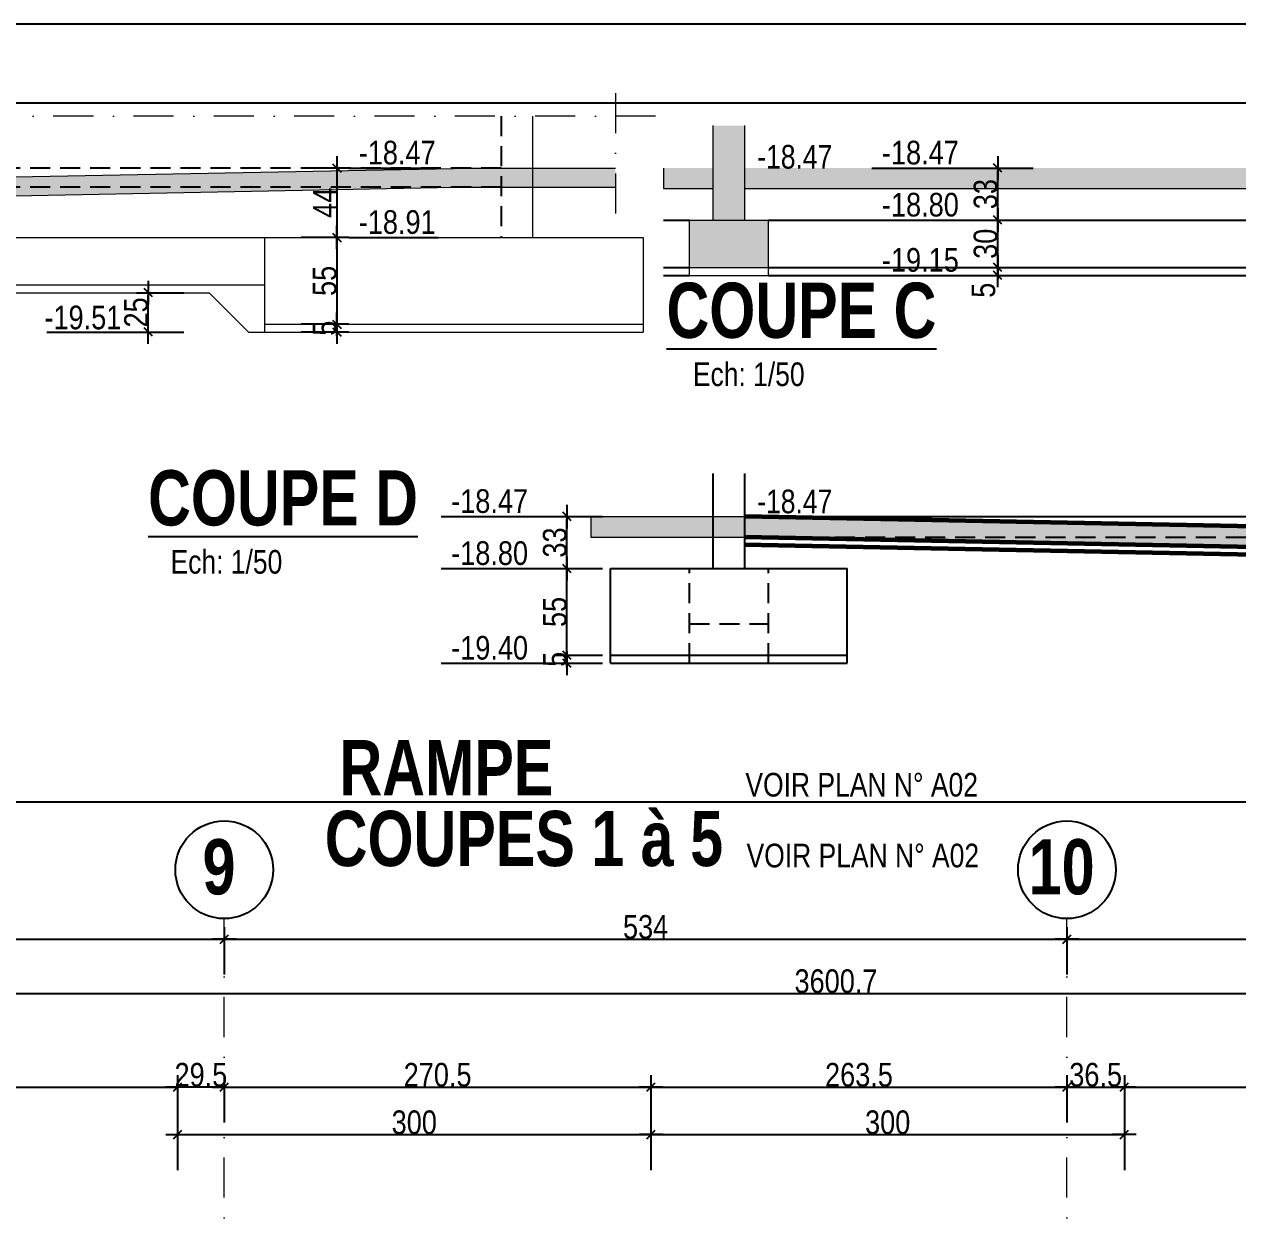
# Model space of a CAD drawing. Header units: centimetres. Extents: x -40 to 58779, y 2083 to 6283.
# Drawn here: x 52838 to 53607, y 5530 to 6283 of the extents above; entities that cross this region are included whole.
import ezdxf
from ezdxf.enums import TextEntityAlignment as Align

# ---------------------------------------------------------------- set-up
doc = ezdxf.new("R2010")
doc.units = ezdxf.units.CM
doc.header["$PDMODE"] = 1
doc.header["$PDSIZE"] = -2
doc.linetypes.add('CACHEX2', pattern=[19.05, 12.7, -6.35])
doc.linetypes.add('TIRETPTX2', pattern=[50.8, 25.4, -12.7, 0, -12.7])
for name, color, linetype in [('01_cote_gen', 4, 'Continuous'), ('01_linteaux', 2, 'Continuous'), ('01_poch_BN', 9, 'Continuous'), ('01_texte', 230, 'Continuous'), ('AA_COTES', 2, 'Continuous')]:
    doc.layers.add(name, color=color, linetype=linetype)
doc.layers.add('01_murs_coup', color=5, linetype='Continuous', lineweight=60)
doc.layers.add('01_tram_axes', color=2, linetype='TIRETPTX2', lineweight=9)
doc.styles.add('Arial Narrow', font='ARIALN.TTF')
doc.styles.add('impact', font='impact.ttf')
doc.styles.add('MATTE_TXT', font='arial.ttf')
doc.styles.add('STYLE2', font='ARIALN.TTF')
doc.dimstyles.new('JB50', dxfattribs={"dimscale": 0.1, "dimtxt": 150, "dimasz": 15, "dimexe": 0.1, "dimexo": 0.1, "dimgap": 0.09, "dimtad": 1, "dimdec": 1, "dimdsep": 46, "dimtxsty": 'STYLE2', "dimblk1": 'BOND_G', "dimblk2": 'BOND_D', "dimsah": 1, "dimcen": 1.5, "dimdle": 0.01, "dimse1": 1, "dimse2": 1, "dimclrd": 4, "dimclre": 2, "dimclrt": 6, "dimazin": 2, "dimtfac": 2.333333, "dimtdec": 1, "dimtix": 1, "dimtmove": 2, "dimatfit": 3, "dimldrblk": 'BOND_G', "dimfxl": 1, "dimtolj": 1, "dimtzin": 0, "dimarcsym": 0})

# ---------------------------------------------------------------- blocks, each defined once
blk = doc.blocks.new('BOND_G')
at = {"layer": 'AA_COTES', "color": 0}
for p, q in [((0, -5), (0, 15)), ((5, 0), (-5, 0)), ((1.77, 1.77), (-1.77, -1.77))]:
    blk.add_line(p, q, dxfattribs=at)
blk = doc.blocks.new('BOND_D')
at = {"layer": 'AA_COTES', "color": 0}
for p, q in [((5, 0), (-5, 0)), ((-1.77, -1.77), (1.77, 1.77)), ((0, 5), (0, -15))]:
    blk.add_line(p, q, dxfattribs=at)
blk = doc.blocks.new('*D1476')
at = {"layer": '01_cote_gen', "color": 4, "lineweight": -2, "transparency": 16777216}
blk.add_line((53500.37, 5703.03), (53777.37, 5703.03), dxfattribs=at)
at = {"layer": 'Defpoints', "color": 0, "lineweight": 0, "transparency": 16777216}
for p in [(53778.87, 5703.03), (53498.87, 5628.46), (53778.87, 5628.46)]:
    blk.add_point(p, dxfattribs=at)
at = {"layer": '01_cote_gen', "color": 4, "lineweight": -2, "transparency": 16777216, "xscale": 1.5, "yscale": 1.5, "zscale": 1.5, "rotation": 180}
blk.add_blockref('BOND_G', (53498.87, 5703.03), dxfattribs=at)
at = {"layer": '01_cote_gen', "color": 4, "lineweight": -2, "transparency": 16777216, "xscale": 1.5, "yscale": 1.5, "zscale": 1.5}
blk.add_blockref('BOND_D', (53778.87, 5703.03), dxfattribs=at)
at = {"layer": '01_cote_gen', "color": 6, "transparency": 16777216, "insert": (53638.87, 5710.7), "char_height": 15, "attachment_point": 5, "style": 'STYLE2'}
blk.add_mtext('\\A1;280', dxfattribs=at)
blk = doc.blocks.new('*D1477')
at = {"layer": '01_cote_gen', "color": 4, "lineweight": -2, "transparency": 16777216}
blk.add_line((52966.37, 5703.03), (53497.37, 5703.03), dxfattribs=at)
at = {"layer": 'Defpoints', "color": 0, "lineweight": 0, "transparency": 16777216}
for p in [(53498.87, 5703.03), (52964.87, 5588.26), (53498.87, 5588.26)]:
    blk.add_point(p, dxfattribs=at)
at = {"layer": '01_cote_gen', "color": 4, "lineweight": -2, "transparency": 16777216, "xscale": 1.5, "yscale": 1.5, "zscale": 1.5, "rotation": 180}
blk.add_blockref('BOND_G', (52964.87, 5703.03), dxfattribs=at)
at = {"layer": '01_cote_gen', "color": 4, "lineweight": -2, "transparency": 16777216, "xscale": 1.5, "yscale": 1.5, "zscale": 1.5}
blk.add_blockref('BOND_D', (53498.87, 5703.03), dxfattribs=at)
at = {"layer": '01_cote_gen', "color": 6, "transparency": 16777216, "insert": (53231.87, 5710.7), "char_height": 15, "attachment_point": 5, "style": 'STYLE2'}
blk.add_mtext('\\A1;534', dxfattribs=at)
blk = doc.blocks.new('*D1478')
at = {"layer": '01_cote_gen', "color": 4, "lineweight": -2, "transparency": 16777216}
blk.add_line((52420.37, 5703.03), (52963.37, 5703.03), dxfattribs=at)
at = {"layer": 'Defpoints', "color": 0, "lineweight": 0, "transparency": 16777216}
for p in [(52964.87, 5703.03), (52418.87, 5675.44), (52964.87, 5680.53)]:
    blk.add_point(p, dxfattribs=at)
at = {"layer": '01_cote_gen', "color": 4, "lineweight": -2, "transparency": 16777216, "xscale": 1.5, "yscale": 1.5, "zscale": 1.5, "rotation": 180}
blk.add_blockref('BOND_G', (52418.87, 5703.03), dxfattribs=at)
at = {"layer": '01_cote_gen', "color": 4, "lineweight": -2, "transparency": 16777216, "xscale": 1.5, "yscale": 1.5, "zscale": 1.5}
blk.add_blockref('BOND_D', (52964.87, 5703.03), dxfattribs=at)
at = {"layer": '01_cote_gen', "color": 6, "transparency": 16777216, "insert": (52691.87, 5710.7), "char_height": 15, "attachment_point": 5, "style": 'STYLE2'}
blk.add_mtext('\\A1;546', dxfattribs=at)
blk = doc.blocks.new('*D1487')
at = {"layer": '01_cote_gen', "color": 4, "lineweight": -2, "transparency": 16777216}
blk.add_line((51553.66, 5668.62), (55151.36, 5668.62), dxfattribs=at)
at = {"layer": 'Defpoints', "color": 0, "lineweight": 0, "transparency": 16777216}
for p in [(55152.86, 5668.62), (51552.16, 5480.73), (55152.86, 5479.56)]:
    blk.add_point(p, dxfattribs=at)
at = {"layer": '01_cote_gen', "color": 4, "lineweight": -2, "transparency": 16777216, "xscale": 1.5, "yscale": 1.5, "zscale": 1.5, "rotation": 180}
blk.add_blockref('BOND_G', (51552.16, 5668.62), dxfattribs=at)
at = {"layer": '01_cote_gen', "color": 4, "lineweight": -2, "transparency": 16777216, "xscale": 1.5, "yscale": 1.5, "zscale": 1.5}
blk.add_blockref('BOND_D', (55152.86, 5668.62), dxfattribs=at)
at = {"layer": '01_cote_gen', "color": 6, "lineweight": 0, "transparency": 16777216, "insert": (53352.51, 5676.29), "char_height": 15, "attachment_point": 5, "style": 'STYLE2'}
blk.add_mtext('\\A1;3600.7', dxfattribs=at)
blk = doc.blocks.new('*D1503')
at = {"layer": '01_cote_gen', "color": 4, "lineweight": -2, "transparency": 16777216}
blk.add_line((52636.77, 5609.29), (52933.77, 5609.29), dxfattribs=at)
at = {"layer": 'Defpoints', "color": 0, "lineweight": 0, "transparency": 16777216}
for p in [(52635.27, 5677.65), (52935.27, 5609.29), (52935.27, 5447.93)]:
    blk.add_point(p, dxfattribs=at)
at = {"layer": '01_cote_gen', "color": 4, "lineweight": -2, "transparency": 16777216, "xscale": 1.5, "yscale": 1.5, "zscale": 1.5, "rotation": 180}
blk.add_blockref('BOND_G', (52635.27, 5609.29), dxfattribs=at)
at = {"layer": '01_cote_gen', "color": 4, "lineweight": -2, "transparency": 16777216, "xscale": 1.5, "yscale": 1.5, "zscale": 1.5}
blk.add_blockref('BOND_D', (52935.27, 5609.29), dxfattribs=at)
at = {"layer": '01_cote_gen', "color": 6, "transparency": 16777216, "insert": (52785.27, 5616.96), "char_height": 15, "attachment_point": 5, "style": 'STYLE2'}
blk.add_mtext('\\A1;300', dxfattribs=at)
blk = doc.blocks.new('*D1504')
at = {"layer": '01_cote_gen', "color": 4, "lineweight": -2, "transparency": 16777216}
blk.add_line((52936.77, 5579.19), (53233.77, 5579.19), dxfattribs=at)
at = {"layer": 'Defpoints', "color": 0, "lineweight": 0, "transparency": 16777216}
for p in [(52935.27, 5586.79), (53235.27, 5579.19), (53235.27, 5393.07)]:
    blk.add_point(p, dxfattribs=at)
at = {"layer": '01_cote_gen', "color": 4, "lineweight": -2, "transparency": 16777216, "xscale": 1.5, "yscale": 1.5, "zscale": 1.5, "rotation": 180}
blk.add_blockref('BOND_G', (52935.27, 5579.19), dxfattribs=at)
at = {"layer": '01_cote_gen', "color": 4, "lineweight": -2, "transparency": 16777216, "xscale": 1.5, "yscale": 1.5, "zscale": 1.5}
blk.add_blockref('BOND_D', (53235.27, 5579.19), dxfattribs=at)
at = {"layer": '01_cote_gen', "color": 6, "transparency": 16777216, "insert": (53085.27, 5586.85), "char_height": 15, "attachment_point": 5, "style": 'STYLE2'}
blk.add_mtext('\\A1;300', dxfattribs=at)
blk = doc.blocks.new('*D1505')
at = {"layer": '01_cote_gen', "color": 4, "lineweight": -2, "transparency": 16777216}
for p, q in [((52933.77, 5609.29), (52932.27, 5609.29)), ((52964.87, 5609.29), (52935.27, 5609.29)), ((52966.37, 5609.29), (52967.87, 5609.29))]:
    blk.add_line(p, q, dxfattribs=at)
at = {"layer": 'Defpoints', "color": 0, "lineweight": 0, "transparency": 16777216}
for p in [(52935.27, 5609.29), (52935.27, 5587.77), (52964.87, 5587.77)]:
    blk.add_point(p, dxfattribs=at)
at = {"layer": '01_cote_gen', "color": 4, "lineweight": -2, "transparency": 16777216, "xscale": 1.5, "yscale": 1.5, "zscale": 1.5}
blk.add_blockref('BOND_D', (52935.27, 5609.29), dxfattribs=at)
at = {"layer": '01_cote_gen', "color": 4, "lineweight": -2, "transparency": 16777216, "xscale": 1.5, "yscale": 1.5, "zscale": 1.5, "rotation": 180}
blk.add_blockref('BOND_G', (52964.87, 5609.29), dxfattribs=at)
at = {"layer": '01_cote_gen', "color": 6, "transparency": 16777216, "insert": (52950.07, 5616.96), "char_height": 15, "attachment_point": 5, "style": 'STYLE2'}
blk.add_mtext('\\A1;29.5', dxfattribs=at)
blk = doc.blocks.new('*D1506')
at = {"layer": '01_cote_gen', "color": 4, "lineweight": -2, "transparency": 16777216}
blk.add_line((52966.37, 5609.29), (53233.77, 5609.29), dxfattribs=at)
at = {"layer": 'Defpoints', "color": 0, "lineweight": 0, "transparency": 16777216}
for p in [(53235.27, 5609.29), (52964.87, 5586.79), (53235.27, 5586.79)]:
    blk.add_point(p, dxfattribs=at)
at = {"layer": '01_cote_gen', "color": 4, "lineweight": -2, "transparency": 16777216, "xscale": 1.5, "yscale": 1.5, "zscale": 1.5, "rotation": 180}
blk.add_blockref('BOND_G', (52964.87, 5609.29), dxfattribs=at)
at = {"layer": '01_cote_gen', "color": 4, "lineweight": -2, "transparency": 16777216, "xscale": 1.5, "yscale": 1.5, "zscale": 1.5}
blk.add_blockref('BOND_D', (53235.27, 5609.29), dxfattribs=at)
at = {"layer": '01_cote_gen', "color": 6, "transparency": 16777216, "insert": (53100.07, 5616.96), "char_height": 15, "attachment_point": 5, "style": 'STYLE2'}
blk.add_mtext('\\A1;270.5', dxfattribs=at)
blk = doc.blocks.new('*D1507')
at = {"layer": '01_cote_gen', "color": 4, "lineweight": -2, "transparency": 16777216}
blk.add_line((53236.77, 5579.19), (53533.77, 5579.19), dxfattribs=at)
at = {"layer": 'Defpoints', "color": 0, "lineweight": 0, "transparency": 16777216}
for p in [(53535.27, 5579.19), (53235.27, 5424.89), (53535.27, 5370.03)]:
    blk.add_point(p, dxfattribs=at)
at = {"layer": '01_cote_gen', "color": 4, "lineweight": -2, "transparency": 16777216, "xscale": 1.5, "yscale": 1.5, "zscale": 1.5, "rotation": 180}
blk.add_blockref('BOND_G', (53235.27, 5579.19), dxfattribs=at)
at = {"layer": '01_cote_gen', "color": 4, "lineweight": -2, "transparency": 16777216, "xscale": 1.5, "yscale": 1.5, "zscale": 1.5}
blk.add_blockref('BOND_D', (53535.27, 5579.19), dxfattribs=at)
at = {"layer": '01_cote_gen', "color": 6, "transparency": 16777216, "insert": (53385.27, 5586.85), "char_height": 15, "attachment_point": 5, "style": 'STYLE2'}
blk.add_mtext('\\A1;300', dxfattribs=at)
blk = doc.blocks.new('*D1508')
at = {"layer": '01_cote_gen', "color": 4, "lineweight": -2, "transparency": 16777216}
blk.add_line((53500.37, 5609.29), (53533.77, 5609.29), dxfattribs=at)
at = {"layer": 'Defpoints', "color": 0, "lineweight": 0, "transparency": 16777216}
for p in [(53535.27, 5609.29), (53498.87, 5586.79), (53535.27, 5516.83)]:
    blk.add_point(p, dxfattribs=at)
at = {"layer": '01_cote_gen', "color": 4, "lineweight": -2, "transparency": 16777216, "xscale": 1.5, "yscale": 1.5, "zscale": 1.5, "rotation": 180}
blk.add_blockref('BOND_G', (53498.87, 5609.29), dxfattribs=at)
at = {"layer": '01_cote_gen', "color": 4, "lineweight": -2, "transparency": 16777216, "xscale": 1.5, "yscale": 1.5, "zscale": 1.5}
blk.add_blockref('BOND_D', (53535.27, 5609.29), dxfattribs=at)
at = {"layer": '01_cote_gen', "color": 6, "transparency": 16777216, "insert": (53517.07, 5616.96), "char_height": 15, "attachment_point": 5, "style": 'STYLE2'}
blk.add_mtext('\\A1;36.5', dxfattribs=at)
blk = doc.blocks.new('*D1509')
at = {"layer": '01_cote_gen', "color": 4, "lineweight": -2, "transparency": 16777216}
blk.add_line((53236.77, 5609.29), (53497.37, 5609.29), dxfattribs=at)
at = {"layer": 'Defpoints', "color": 0, "lineweight": 0, "transparency": 16777216}
for p in [(53498.87, 5609.29), (53235.27, 5601.79), (53498.87, 5586.79)]:
    blk.add_point(p, dxfattribs=at)
at = {"layer": '01_cote_gen', "color": 4, "lineweight": -2, "transparency": 16777216, "xscale": 1.5, "yscale": 1.5, "zscale": 1.5, "rotation": 180}
blk.add_blockref('BOND_G', (53235.27, 5609.29), dxfattribs=at)
at = {"layer": '01_cote_gen', "color": 4, "lineweight": -2, "transparency": 16777216, "xscale": 1.5, "yscale": 1.5, "zscale": 1.5}
blk.add_blockref('BOND_D', (53498.87, 5609.29), dxfattribs=at)
at = {"layer": '01_cote_gen', "color": 6, "transparency": 16777216, "insert": (53367.07, 5616.96), "char_height": 15, "attachment_point": 5, "style": 'STYLE2'}
blk.add_mtext('\\A1;263.5', dxfattribs=at)
blk = doc.blocks.new('*D1510')
at = {"layer": '01_cote_gen', "color": 4, "lineweight": -2, "transparency": 16777216}
blk.add_line((53536.77, 5609.29), (54360.67, 5609.29), dxfattribs=at)
at = {"layer": 'Defpoints', "color": 0, "lineweight": 0, "transparency": 16777216}
for p in [(54362.17, 5609.29), (53535.27, 5431.14), (54362.17, 5396.51)]:
    blk.add_point(p, dxfattribs=at)
at = {"layer": '01_cote_gen', "color": 4, "lineweight": -2, "transparency": 16777216, "xscale": 1.5, "yscale": 1.5, "zscale": 1.5, "rotation": 180}
blk.add_blockref('BOND_G', (53535.27, 5609.29), dxfattribs=at)
at = {"layer": '01_cote_gen', "color": 4, "lineweight": -2, "transparency": 16777216, "xscale": 1.5, "yscale": 1.5, "zscale": 1.5}
blk.add_blockref('BOND_D', (54362.17, 5609.29), dxfattribs=at)
at = {"layer": '01_cote_gen', "color": 6, "transparency": 16777216, "insert": (53948.72, 5616.96), "char_height": 15, "attachment_point": 5, "style": 'STYLE2'}
blk.add_mtext('\\A1;826.9', dxfattribs=at)
blk = doc.blocks.new('*D1915')
at = {"layer": '01_cote_gen', "color": 4, "lineweight": -2, "ltscale": 0.2, "transparency": 16777216}
blk.add_line((53182.05, 5884.44), (53182.05, 5936.44), dxfattribs=at)
at = {"layer": 'Defpoints', "color": 0, "lineweight": 0, "ltscale": 0.2, "transparency": 16777216}
for p in [(53182.05, 5937.94), (53209.7, 5937.94), (53209.7, 5882.94)]:
    blk.add_point(p, dxfattribs=at)
at = {"layer": '01_cote_gen', "color": 4, "lineweight": -2, "ltscale": 0.2, "transparency": 16777216, "xscale": 1.5, "yscale": 1.5, "zscale": 1.5}
for name, p, rotation in [('BOND_D', (53182.05, 5937.94), 90), ('BOND_G', (53182.05, 5882.94), 270)]:
    blk.add_blockref(name, p, dxfattribs=dict(at, rotation=rotation))
at = {"layer": '01_cote_gen', "color": 6, "lineweight": 0, "ltscale": 0.2, "transparency": 16777216, "insert": (53174.42, 5910.44), "char_height": 15, "attachment_point": 5, "rotation": 90, "style": 'STYLE2'}
blk.add_mtext('\\A1;55', dxfattribs=at)
blk = doc.blocks.new('*D1905')
at = {"layer": '01_cote_gen', "color": 4, "lineweight": -2, "ltscale": 0.2, "transparency": 16777216}
for p, q in [((53182.05, 5884.44), (53182.05, 5885.94)), ((53182.05, 5882.94), (53182.05, 5877.94)), ((53182.05, 5876.44), (53182.05, 5874.94))]:
    blk.add_line(p, q, dxfattribs=at)
at = {"layer": 'Defpoints', "color": 0, "lineweight": 0, "ltscale": 0.2, "transparency": 16777216}
for p in [(53209.7, 5882.94), (53182.05, 5877.94), (53209.7, 5877.94)]:
    blk.add_point(p, dxfattribs=at)
at = {"layer": '01_cote_gen', "color": 4, "lineweight": -2, "ltscale": 0.2, "transparency": 16777216, "xscale": 1.5, "yscale": 1.5, "zscale": 1.5}
for name, p, rotation in [('BOND_G', (53182.05, 5882.94), 270), ('BOND_D', (53182.05, 5877.94), 90)]:
    blk.add_blockref(name, p, dxfattribs=dict(at, rotation=rotation))
at = {"layer": '01_cote_gen', "color": 6, "lineweight": 0, "ltscale": 0.2, "transparency": 16777216, "insert": (53174.42, 5880.44), "char_height": 15, "attachment_point": 5, "rotation": 90, "style": 'STYLE2'}
blk.add_mtext('\\A1;5', dxfattribs=at)
blk = doc.blocks.new('*D1904')
at = {"layer": '01_cote_gen', "color": 4, "lineweight": -2, "ltscale": 0.2, "transparency": 16777216}
blk.add_line((53182.05, 5939.44), (53182.05, 5969.44), dxfattribs=at)
at = {"layer": 'Defpoints', "color": 0, "lineweight": 0, "ltscale": 0.2, "transparency": 16777216}
for p in [(53182.05, 5970.94), (53209.7, 5970.94), (53209.7, 5937.94)]:
    blk.add_point(p, dxfattribs=at)
at = {"layer": '01_cote_gen', "color": 4, "lineweight": -2, "ltscale": 0.2, "transparency": 16777216, "xscale": 1.5, "yscale": 1.5, "zscale": 1.5}
for name, p, rotation in [('BOND_D', (53182.05, 5970.94), 90), ('BOND_G', (53182.05, 5937.94), 270)]:
    blk.add_blockref(name, p, dxfattribs=dict(at, rotation=rotation))
at = {"layer": '01_cote_gen', "color": 6, "lineweight": 0, "ltscale": 0.2, "transparency": 16777216, "insert": (53174.39, 5954.44), "char_height": 15, "attachment_point": 5, "rotation": 90, "style": 'STYLE2'}
blk.add_mtext('\\A1;33', dxfattribs=at)
blk = doc.blocks.new('*D1903')
at = {"layer": '01_cote_gen', "color": 4, "lineweight": -2, "ltscale": 0.2, "transparency": 16777216}
blk.add_line((53455.03, 6160.31), (53455.03, 6190.31), dxfattribs=at)
at = {"layer": 'Defpoints', "color": 0, "lineweight": 0, "ltscale": 0.2, "transparency": 16777216}
for p in [(53455.03, 6191.81), (53487.17, 6191.81), (53487.17, 6158.81)]:
    blk.add_point(p, dxfattribs=at)
at = {"layer": '01_cote_gen', "color": 4, "lineweight": -2, "ltscale": 0.2, "transparency": 16777216, "xscale": 1.5, "yscale": 1.5, "zscale": 1.5}
for name, p, rotation in [('BOND_D', (53455.03, 6191.81), 90), ('BOND_G', (53455.03, 6158.81), 270)]:
    blk.add_blockref(name, p, dxfattribs=dict(at, rotation=rotation))
at = {"layer": '01_cote_gen', "color": 6, "lineweight": 0, "ltscale": 0.2, "transparency": 16777216, "insert": (53447.36, 6175.31), "char_height": 15, "attachment_point": 5, "rotation": 90, "style": 'STYLE2'}
blk.add_mtext('\\A1;33', dxfattribs=at)
blk = doc.blocks.new('*D1918')
at = {"layer": '01_cote_gen', "color": 4, "lineweight": -2, "ltscale": 0.2, "transparency": 16777216}
blk.add_line((53455.03, 6130.31), (53455.03, 6157.31), dxfattribs=at)
at = {"layer": 'Defpoints', "color": 0, "lineweight": 0, "ltscale": 0.2, "transparency": 16777216}
for p in [(53455.03, 6158.81), (53495.7, 6158.81), (53495.7, 6128.81)]:
    blk.add_point(p, dxfattribs=at)
at = {"layer": '01_cote_gen', "color": 4, "lineweight": -2, "ltscale": 0.2, "transparency": 16777216, "xscale": 1.5, "yscale": 1.5, "zscale": 1.5}
for name, p, rotation in [('BOND_D', (53455.03, 6158.81), 90), ('BOND_G', (53455.03, 6128.81), 270)]:
    blk.add_blockref(name, p, dxfattribs=dict(at, rotation=rotation))
at = {"layer": '01_cote_gen', "color": 6, "lineweight": 0, "ltscale": 0.2, "transparency": 16777216, "insert": (53447.36, 6143.81), "char_height": 15, "attachment_point": 5, "rotation": 90, "style": 'STYLE2'}
blk.add_mtext('\\A1;30', dxfattribs=at)
blk = doc.blocks.new('*D1919')
at = {"layer": '01_cote_gen', "color": 4, "lineweight": -2, "ltscale": 0.2, "transparency": 16777216}
blk.add_line((53455.03, 6125.31), (53455.03, 6127.31), dxfattribs=at)
at = {"layer": 'Defpoints', "color": 0, "lineweight": 0, "ltscale": 0.2, "transparency": 16777216}
for p in [(53455.03, 6128.81), (53492.97, 6128.81), (53492.97, 6123.81)]:
    blk.add_point(p, dxfattribs=at)
at = {"layer": '01_cote_gen', "color": 4, "lineweight": -2, "ltscale": 0.2, "transparency": 16777216, "xscale": 1.5, "yscale": 1.5, "zscale": 1.5}
for name, p, rotation in [('BOND_D', (53455.03, 6128.81), 90), ('BOND_G', (53455.03, 6123.81), 270)]:
    blk.add_blockref(name, p, dxfattribs=dict(at, rotation=rotation))
at = {"layer": '01_cote_gen', "color": 6, "lineweight": 0, "ltscale": 0.2, "transparency": 16777216, "insert": (53446, 6114.36), "char_height": 15, "attachment_point": 5, "rotation": 90, "style": 'STYLE2'}
blk.add_mtext('\\A1;5', dxfattribs=at)
blk = doc.blocks.new('*D2047')
at = {"layer": '01_cote_gen', "color": 4, "lineweight": -2, "ltscale": 0.2, "transparency": 16777216}
blk.add_line((53036.2, 6190.31), (53036.2, 6149.31), dxfattribs=at)
at = {"layer": 'Defpoints', "color": 0, "lineweight": 0, "ltscale": 0.2, "transparency": 16777216}
for p in [(52960.7, 6191.81), (52978.29, 6147.81), (53036.2, 6147.81)]:
    blk.add_point(p, dxfattribs=at)
at = {"layer": '01_cote_gen', "color": 4, "lineweight": -2, "ltscale": 0.2, "transparency": 16777216, "xscale": 1.5, "yscale": 1.5, "zscale": 1.5}
for name, p, rotation in [('BOND_G', (53036.2, 6191.81), 90), ('BOND_D', (53036.2, 6147.81), 270)]:
    blk.add_blockref(name, p, dxfattribs=dict(at, rotation=rotation))
at = {"layer": '01_cote_gen', "color": 6, "lineweight": 0, "ltscale": 0.2, "transparency": 16777216, "insert": (53028.69, 6169.81), "char_height": 15, "attachment_point": 5, "rotation": 90, "style": 'STYLE2'}
blk.add_mtext('\\A1;44', dxfattribs=at)
blk = doc.blocks.new('*D2048')
at = {"layer": '01_cote_gen', "color": 4, "lineweight": -2, "ltscale": 0.2, "transparency": 16777216}
blk.add_line((53036.2, 6146.31), (53036.2, 6094.31), dxfattribs=at)
at = {"layer": 'Defpoints', "color": 0, "lineweight": 0, "ltscale": 0.2, "transparency": 16777216}
for p in [(52972.29, 6147.81), (52972.29, 6092.81), (53036.2, 6092.81)]:
    blk.add_point(p, dxfattribs=at)
at = {"layer": '01_cote_gen', "color": 4, "lineweight": -2, "ltscale": 0.2, "transparency": 16777216, "xscale": 1.5, "yscale": 1.5, "zscale": 1.5}
for name, p, rotation in [('BOND_G', (53036.2, 6147.81), 90), ('BOND_D', (53036.2, 6092.81), 270)]:
    blk.add_blockref(name, p, dxfattribs=dict(at, rotation=rotation))
at = {"layer": '01_cote_gen', "color": 6, "lineweight": 0, "ltscale": 0.2, "transparency": 16777216, "insert": (53028.56, 6120.31), "char_height": 15, "attachment_point": 5, "rotation": 90, "style": 'STYLE2'}
blk.add_mtext('\\A1;55', dxfattribs=at)
blk = doc.blocks.new('*D2049')
at = {"layer": '01_cote_gen', "color": 4, "lineweight": -2, "ltscale": 0.2, "transparency": 16777216}
for p, q in [((53036.2, 6094.31), (53036.2, 6095.81)), ((53036.2, 6087.81), (53036.2, 6092.81)), ((53036.2, 6086.31), (53036.2, 6084.81))]:
    blk.add_line(p, q, dxfattribs=at)
at = {"layer": 'Defpoints', "color": 0, "lineweight": 0, "ltscale": 0.2, "transparency": 16777216}
for p in [(52972.29, 6092.81), (53036.2, 6092.81), (52972.29, 6087.81)]:
    blk.add_point(p, dxfattribs=at)
at = {"layer": '01_cote_gen', "color": 4, "lineweight": -2, "ltscale": 0.2, "transparency": 16777216, "xscale": 1.5, "yscale": 1.5, "zscale": 1.5}
for name, p, rotation in [('BOND_D', (53036.2, 6092.81), 270), ('BOND_G', (53036.2, 6087.81), 90)]:
    blk.add_blockref(name, p, dxfattribs=dict(at, rotation=rotation))
at = {"layer": '01_cote_gen', "color": 6, "lineweight": 0, "ltscale": 0.2, "transparency": 16777216, "insert": (53028.56, 6090.31), "char_height": 15, "attachment_point": 5, "rotation": 90, "style": 'STYLE2'}
blk.add_mtext('\\A1;5', dxfattribs=at)
blk = doc.blocks.new('*D2057')
at = {"layer": '01_cote_gen', "color": 4, "lineweight": -2, "ltscale": 0.2, "transparency": 16777216}
blk.add_line((52916.7, 6089.31), (52916.7, 6111.31), dxfattribs=at)
at = {"layer": 'Defpoints', "color": 0, "lineweight": 0, "ltscale": 0.2, "transparency": 16777216}
for p in [(52916.7, 6112.81), (52944.2, 6112.81), (52980.29, 6087.81)]:
    blk.add_point(p, dxfattribs=at)
at = {"layer": '01_cote_gen', "color": 4, "lineweight": -2, "ltscale": 0.2, "transparency": 16777216, "xscale": 1.5, "yscale": 1.5, "zscale": 1.5}
for name, p, rotation in [('BOND_D', (52916.7, 6112.81), 90), ('BOND_G', (52916.7, 6087.81), 270)]:
    blk.add_blockref(name, p, dxfattribs=dict(at, rotation=rotation))
at = {"layer": '01_cote_gen', "color": 6, "lineweight": 0, "ltscale": 0.2, "transparency": 16777216, "insert": (52909.03, 6100.31), "char_height": 15, "attachment_point": 5, "rotation": 90, "style": 'STYLE2'}
blk.add_mtext('\\A1;25', dxfattribs=at)

msp = doc.modelspace()

# ---------------------------------------------------------------- hatches: boundary and pattern name
at = {"layer": '01_poch_BN', "lineweight": 0, "ltscale": 0.2}
h = msp.add_hatch(color=256, dxfattribs=at)
h.dxf.hatch_style = 1
h.paths.add_polyline_path([(53309.7, 6158.81), (53259.7, 6158.81), (53259.7, 6128.81), (53309.7, 6128.81)])
h.paths.add_polyline_path([(53294.7, 6218.7), (53274.7, 6218.7), (53274.7, 6158.81), (53294.7, 6158.81)])
h.paths.add_polyline_path([(53274.7, 6191.81), (53243.31, 6191.81), (53243.31, 6178.81), (53274.7, 6178.81)])
h.paths.add_polyline_path([(53820.7, 6191.81), (53294.7, 6191.81), (53294.7, 6178.81), (53820.7, 6178.81)])
h = msp.add_hatch(color=256, dxfattribs=at)
h.dxf.hatch_style = 1
h.paths.add_polyline_path([(52602.19, 6181.91), (52577.19, 6181.43), (52577.19, 6169.43), (52602.19, 6169.9)])
h.paths.add_polyline_path([(53140.29, 6191.81), (53121.29, 6191.81), (52602.19, 6181.91), (52602.19, 6179.81), (53140.29, 6179.81)])
h.paths.add_polyline_path([(53121.41, 6179.81), (52602.19, 6179.81), (52602.19, 6169.9)])
h.paths.add_polyline_path([(53160.29, 6191.81), (53140.29, 6191.81), (53140.29, 6179.81), (53160.29, 6179.81)])
h.paths.add_polyline_path([(53212.7, 6191.81), (53160.29, 6191.81), (53160.29, 6179.81), (53212.7, 6179.81)])
h.paths.add_polyline_path([(52673.27, 6157.03), (52729.65, 6157.03), (52729.65, 6180), (52673.27, 6180)], flags=9)
h = msp.add_hatch(color=256, dxfattribs=at)
h.dxf.hatch_style = 1
h.paths.add_polyline_path([(53274.7, 5970.94), (53197.11, 5970.94), (53197.11, 5957.94), (53274.7, 5957.94)])
h.paths.add_polyline_path([(53294.7, 5970.94), (53274.7, 5970.94), (53274.7, 5957.94), (53294.7, 5957.94)])
h.paths.add_polyline_path([(53294.7, 5970.94), (53294.7, 5957.93), (53820.7, 5947.54), (53820.7, 5960.54)])
h.paths.add_polyline_path([(53838.7, 5960.18), (53838.7, 5947.18), (54364.7, 5936.78), (54364.7, 5949.78)])
h.paths.add_polyline_path([(53838.7, 5960.18), (53820.7, 5960.54), (53820.7, 5947.54), (53838.7, 5947.18)])
h.paths.add_polyline_path([(54384.7, 5949.39), (54364.7, 5949.78), (54364.7, 5936.78), (54384.7, 5936.39)])
h.paths.add_polyline_path([(54741.69, 5942.33), (54384.7, 5949.39), (54384.7, 5936.39), (54741.69, 5929.33)])
h.paths.add_polyline_path([(54761.69, 5941.94), (54741.69, 5942.33), (54741.69, 5929.33), (54761.69, 5928.93)])
h.paths.add_polyline_path([(54879.42, 5929.15), (54763.69, 5941.94), (54763.69, 5916.78), (54879.42, 5904)])

# ---------------------------------------------------------------- linework, layer by layer
at = {"layer": '01_cote_gen'}
msp.add_line((58779.3, 6282.97), (51358.18, 6282.97), dxfattribs=at)
at = {"layer": '01_linteaux', "linetype": 'CACHEX2'}
for p, q in [((53140.29, 6224.81), (53140.29, 6147.81)), ((53140.29, 6191.81), (52602.19, 6191.81)), ((53140.29, 6179.81), (52602.19, 6179.81)), ((53294.7, 5957.94), (53820.7, 5957.94)), ((53259.7, 5877.94), (53259.7, 5937.94)), ((53309.7, 5877.94), (53309.7, 5937.94)), ((53259.7, 5902.94), (53309.7, 5902.94))]:
    msp.add_line(p, q, dxfattribs=at)
at = {"layer": '01_linteaux', "lineweight": 0}
for p, q in [((53160.29, 6224.81), (53160.29, 6147.81)), ((52577.19, 6147.81), (52990.29, 6147.81)), ((52990.29, 6147.81), (53230.29, 6147.81)), ((52990.29, 6147.81), (52990.29, 6087.81)), ((53230.29, 6147.81), (53230.29, 6087.81)), ((52614.69, 6117.81), (52990.29, 6117.81)), ((52641.69, 6112.81), (52955.29, 6112.81)), ((52955.29, 6112.81), (52980.29, 6087.81)), ((52990.29, 6092.81), (53230.29, 6092.81)), ((52980.29, 6087.81), (53230.29, 6087.81))]:
    msp.add_line(p, q, dxfattribs=at)
at = {"layer": '01_linteaux', "ltscale": 0.5}
for p, q in [((53243.31, 6158.81), (53259.7, 6158.81)), ((53309.7, 6158.81), (53820.7, 6158.81)), ((53243.31, 6128.81), (53259.7, 6128.81)), ((53309.7, 6128.81), (53804.7, 6128.81)), ((53243.31, 6123.81), (53259.7, 6123.81)), ((53309.7, 6123.81), (53763.81, 6123.81)), ((53274.7, 5937.94), (53274.7, 5998.18)), ((53294.7, 5937.94), (53294.7, 5998.18)), ((53294.7, 5970.94), (53820.7, 5970.94)), ((53209.7, 5877.94), (53209.7, 5937.94)), ((53209.7, 5937.94), (53359.7, 5937.94)), ((53359.7, 5877.94), (53359.7, 5937.94)), ((53209.7, 5882.94), (53359.7, 5882.94)), ((53209.7, 5877.94), (53359.7, 5877.94))]:
    msp.add_line(p, q, dxfattribs=at)
at = {"layer": '01_murs_coup', "lineweight": 18}
for p, q in [((53274.7, 6158.81), (53274.7, 6218.7)), ((53294.7, 6158.81), (53294.7, 6218.7)), ((53243.31, 6178.81), (53274.7, 6178.81)), ((53294.7, 6178.81), (53820.7, 6178.81)), ((53259.7, 6123.81), (53259.7, 6158.81)), ((53259.7, 6158.81), (53309.7, 6158.81)), ((53309.7, 6123.81), (53309.7, 6158.81)), ((53259.7, 6128.81), (53309.7, 6128.81)), ((53259.7, 6123.81), (53309.7, 6123.81)), ((53197.11, 5970.94), (53294.7, 5970.94)), ((53197.11, 5957.94), (53294.57, 5957.94))]:
    msp.add_line(p, q, dxfattribs=at)
at = {"layer": '01_murs_coup', "lineweight": 5}
for p, q in [((51654.29, 6163.81), (53121.29, 6191.81)), ((53121.29, 6191.81), (53212.7, 6191.81)), ((51654.29, 6151.81), (53121.52, 6179.82)), ((53121.29, 6179.81), (53212.7, 6179.81))]:
    msp.add_line(p, q, dxfattribs=at)
at = {"layer": '01_murs_coup'}
for p, q in [((54761.69, 5941.94), (53294.7, 5970.94)), ((54761.69, 5923.93), (53294.35, 5952.94)), ((54761.57, 5928.94), (53294.57, 5957.94))]:
    msp.add_line(p, q, dxfattribs=at)
at = {"layer": '01_poch_BN', "lineweight": 0, "ltscale": 0.2}
for p, q in [((53243.31, 6191.81), (53243.31, 6178.81)), ((53197.11, 5970.94), (53197.11, 5957.94))]:
    msp.add_line(p, q, dxfattribs=at)
at = {"layer": '01_texte'}
for p, q in [((58729.3, 6232.97), (51408.18, 6232.97)), ((53043.7, 6191.81), (53100.38, 6191.81)), ((53375.23, 6191.81), (53447.53, 6191.81)), ((53375.23, 6158.81), (53447.53, 6158.81)), ((53043.7, 6147.81), (53100.38, 6147.81)), ((53375.23, 6123.81), (53447.53, 6123.81)), ((52852.51, 6087.81), (52909.2, 6087.81)), ((53102.26, 5970.94), (53174.55, 5970.94)), ((53102.26, 5937.94), (53174.55, 5937.94)), ((53102.26, 5877.94), (53174.55, 5877.94)), ((51555.15, 5790.06), (56062.3, 5790.06))]:
    msp.add_line(p, q, dxfattribs=at)
for centre in [(52964.87, 5747.02), (53498.87, 5747.02)]:
    msp.add_circle(centre, 30.98, dxfattribs=at)
at = {"layer": '01_tram_axes'}
for p, q in [((53212.7, 6239.31), (53212.7, 6157.81)), ((53238.2, 6224.81), (51495.2, 6224.81)), ((52964.87, 2230.67), (52964.87, 5716.04)), ((53498.87, 2230.67), (53498.87, 5716.04))]:
    msp.add_line(p, q, dxfattribs=at)

# ---------------------------------------------------------------- texts
at = {"layer": '01_texte', "style": 'Arial Narrow'}
for s, p in [('-18.47', (53050.1, 6194.11)), ('-18.47', (53381.63, 6194.11)), ('-18.80', (53381.63, 6161.11)), ('-18.91', (53050.1, 6150.11)), ('-19.15', (53381.63, 6126.11)), ('-19.51', (52850.91, 6089.61)), ('-18.47', (53108.66, 5973.23)), ('-18.80', (53108.66, 5940.23)), ('-19.40', (53108.66, 5880.23))]:
    msp.add_text(s, height=15, dxfattribs=at).set_placement(p)
at = {"layer": '01_texte', "style": 'MATTE_TXT', "width": 0.8}
for s, p in [('-18.47', (53326.4, 6186.98)), ('Ech: 1/50', (53297.23, 6049.11)), ('-18.47', (53326.4, 5968.5)), ('Ech: 1/50', (52966.23, 5930.2)), ('VOIR PLAN N° A02', (53368.8, 5788.93)), ('VOIR PLAN N° A02', (53369.52, 5744.04))]:
    msp.add_text(s, height=15, dxfattribs=at).set_placement(p, align=Align.BOTTOM_CENTER)
at = {"layer": '01_texte', "style": 'impact'}
for s, p in [('%%UCOUPE C', (53330.61, 6073.67)), ('%%UCOUPE D', (53002.11, 5954.76))]:
    msp.add_text(s, height=35, dxfattribs=at).set_placement(p, align=Align.BOTTOM_CENTER)
for s, p in [('RAMPE', (53105.65, 5811.73)), ('COUPES 1 à 5 ', (53159.99, 5766.84)), ('9', (52961.53, 5748.9)), ('10', (53495.53, 5748.9))]:
    msp.add_text(s, height=35, dxfattribs=at).set_placement(p, align=Align.MIDDLE_CENTER)

# ---------------------------------------------------------------- dimensions: what is measured, and where the dimension line sits
at = {"layer": '01_cote_gen', "lineweight": 0, "ltscale": 0.2}
for base, p1, p2, picture, middle in [((53036.2, 6147.81), (52960.7, 6191.81), (52978.29, 6147.81), '*D2047', (53028.69, 6169.81)), ((53455.03, 6191.81), (53487.17, 6158.81), (53487.17, 6191.81), '*D1903', (53447.36, 6175.31)), ((53455.03, 6158.81), (53495.7, 6128.81), (53495.7, 6158.81), '*D1918', (53447.36, 6143.81)), ((53036.2, 6092.81), (52972.29, 6147.81), (52972.29, 6092.81), '*D2048', (53028.56, 6120.31)), ((52916.7, 6112.81), (52980.29, 6087.81), (52944.2, 6112.81), '*D2057', (52909.03, 6100.31)), ((53036.2, 6092.81), (52972.29, 6087.81), (52972.29, 6092.81), '*D2049', (53028.56, 6090.31)), ((53182.05, 5970.94), (53209.7, 5937.94), (53209.7, 5970.94), '*D1904', (53174.39, 5954.44)), ((53182.05, 5937.94), (53209.7, 5882.94), (53209.7, 5937.94), '*D1915', (53174.42, 5910.44)), ((53182.05, 5877.94), (53209.7, 5882.94), (53209.7, 5877.94), '*D1905', (53174.42, 5880.44))]:
    dim = msp.add_linear_dim(base=base, p1=p1, p2=p2, angle=90, dimstyle='JB50', dxfattribs=at)
    dim.commit()
    dim.dimension.update_dxf_attribs({"geometry": picture, "text_midpoint": middle})
dim = msp.add_linear_dim(base=(53455.03, 6128.81), p1=(53492.97, 6123.81), p2=(53492.97, 6128.81), angle=90, dimstyle='JB50', dxfattribs=at)
dim.commit()
dim.dimension.update_dxf_attribs({"geometry": '*D1919', "text_midpoint": (53446, 6114.36), "dimtype": 160})
at = {"layer": '01_cote_gen'}
for base, p1, p2, picture, middle in [((52964.87, 5703.03), (52418.87, 5675.44), (52964.87, 5680.53), '*D1478', (52691.87, 5710.7)), ((53498.87, 5703.03), (52964.87, 5588.26), (53498.87, 5588.26), '*D1477', (53231.87, 5710.7)), ((53778.87, 5703.03), (53498.87, 5628.46), (53778.87, 5628.46), '*D1476', (53638.87, 5710.7)), ((52935.27, 5609.29), (52635.27, 5677.65), (52935.27, 5447.93), '*D1503', (52785.27, 5616.96)), ((54362.17, 5609.29), (53535.27, 5431.14), (54362.17, 5396.51), '*D1510', (53948.72, 5616.96)), ((53235.27, 5579.19), (52935.27, 5586.79), (53235.27, 5393.07), '*D1504', (53085.27, 5586.85)), ((53535.27, 5579.19), (53235.27, 5424.89), (53535.27, 5370.03), '*D1507', (53385.27, 5586.85))]:
    dim = msp.add_linear_dim(base=base, p1=p1, p2=p2, dimstyle='JB50', dxfattribs=at)
    dim.commit()
    dim.dimension.update_dxf_attribs({"geometry": picture, "text_midpoint": middle})
at = {"layer": '01_cote_gen', "lineweight": 0}
dim = msp.add_linear_dim(base=(55152.86, 5668.62), p1=(51552.16, 5480.73), p2=(55152.86, 5479.56), dimstyle='JB50', dxfattribs=at)
dim.commit()
dim.dimension.update_dxf_attribs({"geometry": '*D1487', "text_midpoint": (53352.51, 5676.29)})
at = {"layer": '01_cote_gen'}
for base, p1, p2, text, picture, middle in [((52935.27, 5609.29), (52964.87, 5587.77), (52935.27, 5587.77), '29.5', '*D1505', (52950.07, 5616.96)), ((53235.27, 5609.29), (52964.87, 5586.79), (53235.27, 5586.79), '270.5', '*D1506', (53100.07, 5616.96)), ((53498.87, 5609.29), (53235.27, 5601.79), (53498.87, 5586.79), '263.5', '*D1509', (53367.07, 5616.96)), ((53535.27, 5609.29), (53498.87, 5586.79), (53535.27, 5516.83), '36.5', '*D1508', (53517.07, 5616.96))]:
    dim = msp.add_linear_dim(base=base, p1=p1, p2=p2, text=text, dimstyle='JB50', dxfattribs=at)
    dim.commit()
    dim.dimension.update_dxf_attribs({"geometry": picture, "text_midpoint": middle})

doc.saveas('drawing.dxf')
